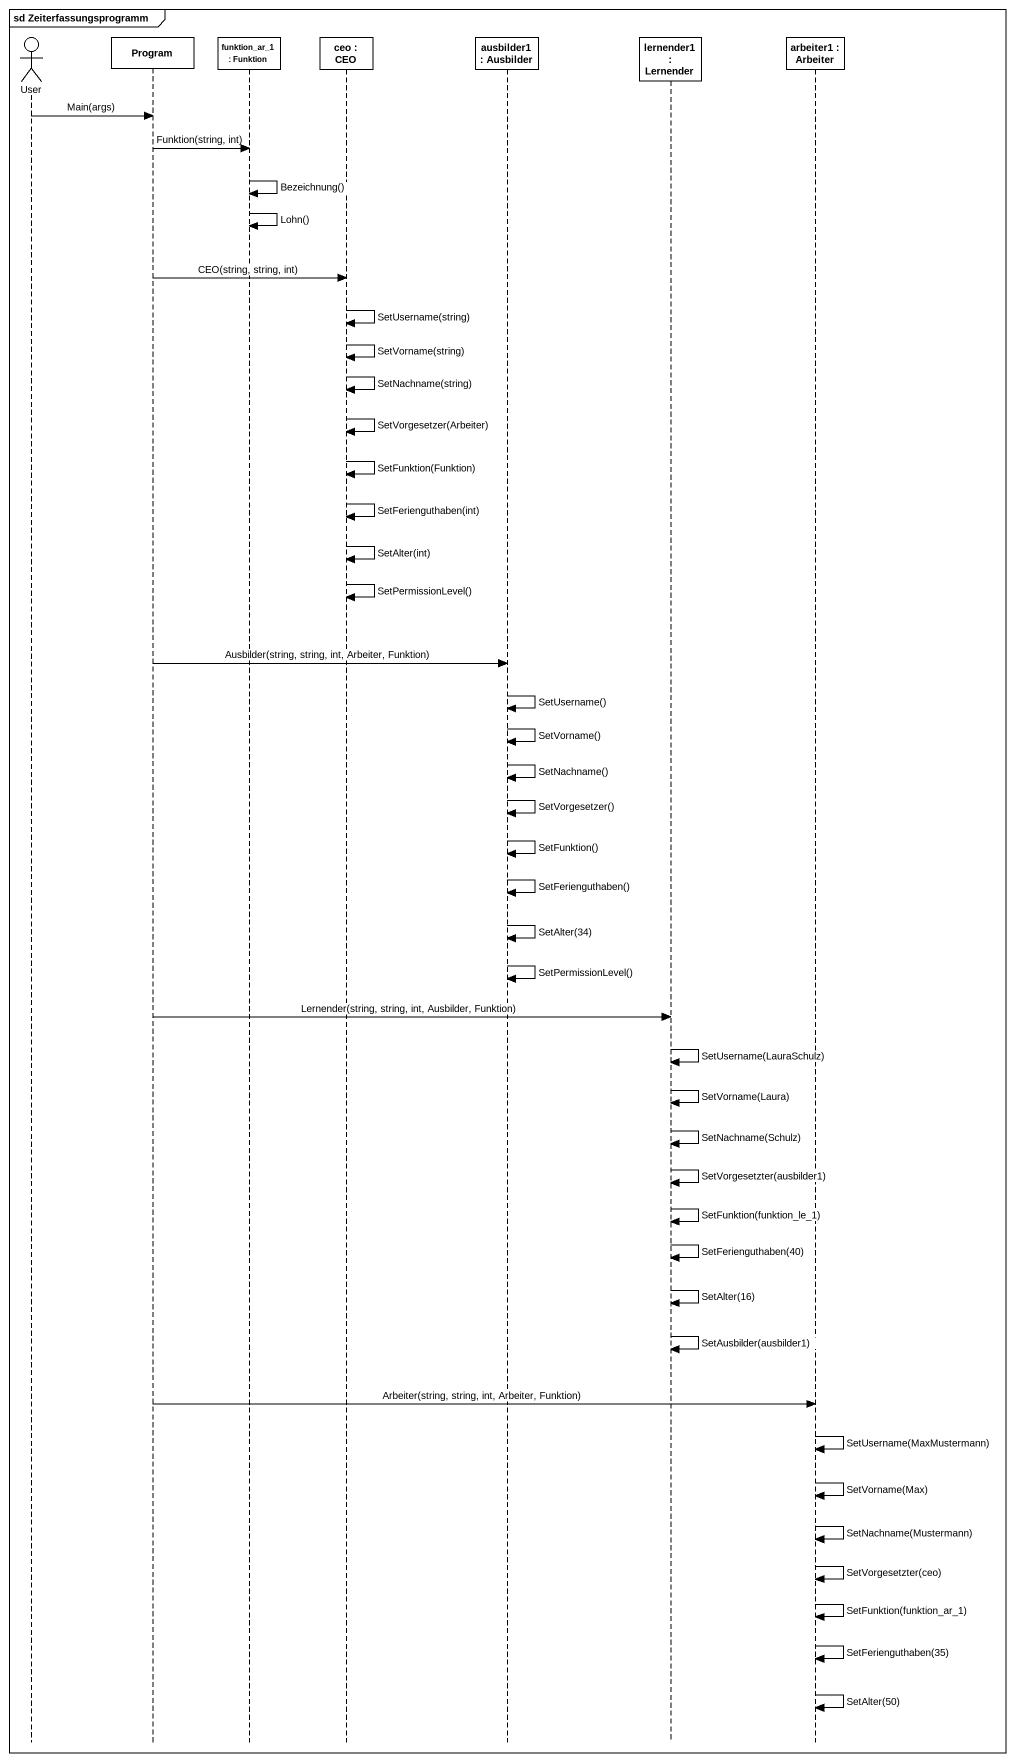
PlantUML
@startuml
mainframe sd Zeiterfassungsprogramm
hide footbox
actor User
participant Program
participant "funktion_ar_1 : Funktion" as funktion_ar_1
participant "ceo : CEO" as ceo
participant "ausbilder1 : Ausbilder" as ausbilder1
participant "lernender1 : Lernender" as lernender1
participant "arbeiter1 : Arbeiter" as arbeiter1

User -> Program : Main(args)
Program -> funktion_ar_1 : Funktion(string, int)
funktion_ar_1 -> funktion_ar_1 : Bezeichnung()
funktion_ar_1 -> funktion_ar_1 : Lohn()
Program -> ceo : CEO(string, string, int)
ceo -> ceo : SetUsername(string)
ceo -> ceo : SetVorname(string)
ceo -> ceo : SetNachname(string)
ceo -> ceo : SetVorgesetzer(Arbeiter)
ceo -> ceo : SetFunktion(Funktion)
ceo -> ceo : SetFerienguthaben(int)
ceo -> ceo : SetAlter(int)
ceo -> ceo : SetPermissionLevel()
Program -> ausbilder1 : Ausbilder(string, string, int, Arbeiter, Funktion)
ausbilder1 -> ausbilder1 : SetUsername()
ausbilder1 -> ausbilder1 : SetVorname()
ausbilder1 -> ausbilder1 : SetNachname()
ausbilder1 -> ausbilder1 : SetVorgesetzer()
ausbilder1 -> ausbilder1 : SetFunktion()
ausbilder1 -> ausbilder1 : SetFerienguthaben()
ausbilder1 -> ausbilder1 : SetAlter(34)
ausbilder1 -> ausbilder1 : SetPermissionLevel()
Program -> lernender1 : Lernender(string, string, int, Ausbilder, Funktion)
lernender1 -> lernender1 : SetUsername(LauraSchulz)
lernender1 -> lernender1 : SetVorname(Laura)
lernender1 -> lernender1 : SetNachname(Schulz)
lernender1 -> lernender1 : SetVorgesetzter(ausbilder1)
lernender1 -> lernender1 : SetFunktion(funktion_le_1)
lernender1 -> lernender1 : SetFerienguthaben(40)
lernender1 -> lernender1 : SetAlter(16)
lernender1 -> lernender1 : SetAusbilder(ausbilder1)
Program -> arbeiter1 : Arbeiter(string, string, int, Arbeiter, Funktion)
arbeiter1 -> arbeiter1 : SetUsername(MaxMustermann)
arbeiter1 -> arbeiter1 : SetVorname(Max)
arbeiter1 -> arbeiter1 : SetNachname(Mustermann)
arbeiter1 -> arbeiter1 : SetVorgesetzter(ceo)
arbeiter1 -> arbeiter1 : SetFunktion(funktion_ar_1)
arbeiter1 -> arbeiter1 : SetFerienguthaben(35)
arbeiter1 -> arbeiter1 : SetAlter(50)
@enduml
